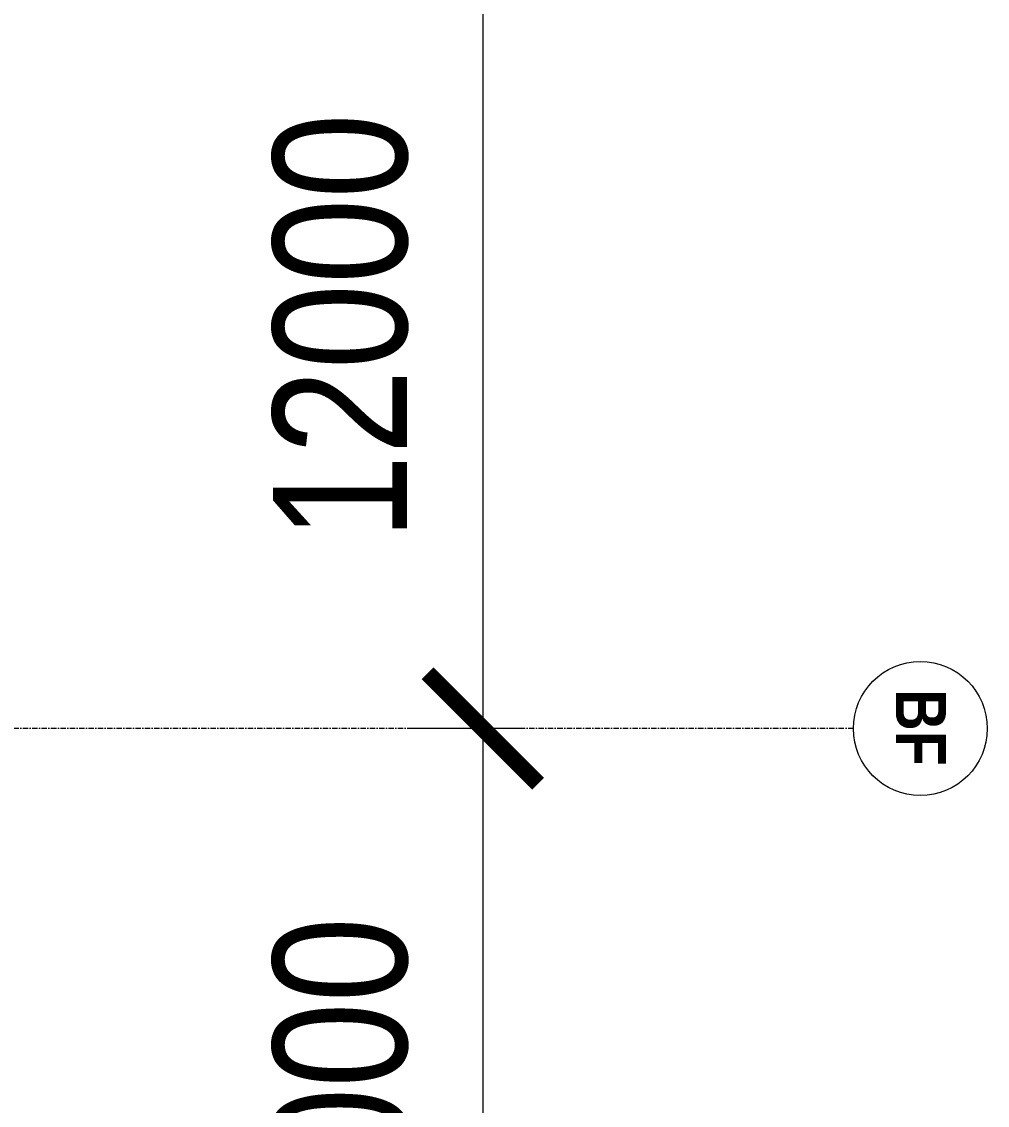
# Model space of a CAD drawing. Extents: x -15449 to 597104, y -1239737 to 53667.
# Drawn here: x 315996 to 330413, y -271428 to -255249 of the extents above; entities that cross this region are included whole.
import ezdxf

# ---------------------------------------------------------------- set-up
doc = ezdxf.new("R2010")
doc.units = 0
doc.header["$LTSCALE"] = 8
doc.linetypes.add('IDA - Grid Line', pattern=[3500, 2000, -500, 500, -500])
doc.layers.get('0').update_dxf_attribs({"color": 1, "linetype": 'CONTINUOUS'})
doc.layers.get('Defpoints').update_dxf_attribs({"linetype": 'CONTINUOUS'})
doc.layers.add('000_CTCI_CSA', color=7, linetype='CONTINUOUS')
doc.layers.add('A-_ANOTGRID_E', color=7, linetype='CONTINUOUS', lineweight=9)
doc.layers.add('A-ANOT----_D', color=7, linetype='CONTINUOUS', lineweight=9)
doc.styles.add('Arial Narrow', font='ARIALN.TTF', dxfattribs={"height": 0.2})
doc.styles.add('Arial Narrow_B', font='ARIALNB.TTF', dxfattribs={"height": 750})
doc.dimstyles.new('probe phase 2', dxfattribs={"dimscale": 1100, "dimtxt": 2000, "dimasz": 1.5, "dimexe": 1, "dimexo": 1, "dimgap": 1, "dimtad": 1, "dimdec": 0, "dimzin": 3, "dimdsep": 46, "dimtxsty": 'Arial Narrow', "dimblk": 'X-F10A-LAY-S0-00-ASITE-002$0$_ArchTick', "dimcen": 0, "dimdle": 1, "dimclrd": 256, "dimclre": 256, "dimclrt": 256, "dimadec": 0, "dimazin": 0, "dimtfac": 0.5, "dimtdec": 0, "dimtix": 1, "dimtmove": 2, "dimatfit": 3, "dimfxl": 1, "dimtolj": 1, "dimtzin": 15, "dimlwd": -1, "dimlwe": -1, "dimarcsym": 0})

# ---------------------------------------------------------------- blocks, each defined once
blk = doc.blocks.new('Grid - 4 mm Dia-18759-PH2 LEVEL 3 PROBE')
at = {"layer": 'A-_ANOTGRID_E'}
blk.add_circle((0, 0), 4, dxfattribs=at)
blk = doc.blocks.new('X-F10A-LAY-S0-00-ASITE-002$0$_ArchTick')
at = {"color": 0, "linetype": 'ByBlock', "const_width": 0.15}
blk.add_lwpolyline([(-0.5, -0.5), (0.5, 0.5)], dxfattribs=at)
blk = doc.blocks.new('*D390')
at = {"layer": 'A-ANOT----_D', "transparency": 16777216}
for p, q in [((24149, -58139), (24149, -72339)), ((24703, -59239), (23049, -59239)), ((24703, -71239), (23049, -71239))]:
    blk.add_line(p, q, dxfattribs=at)
at = {"layer": 'Defpoints', "color": 0, "transparency": 16777216}
for p in [(25803, -59239), (24149, -71239), (25803, -71239, 0)]:
    blk.add_point(p, dxfattribs=at)
at = {"layer": 'A-ANOT----_D', "transparency": 16777216, "xscale": 1650, "yscale": 1650, "zscale": 1650}
for p, rotation in [((24149, -59239), 90), ((24149, -71239), 270)]:
    blk.add_blockref('X-F10A-LAY-S0-00-ASITE-002$0$_ArchTick', p, dxfattribs=dict(at, rotation=rotation))
at = {"layer": 'A-ANOT----_D', "transparency": 16777216, "insert": (22028, -65239), "char_height": 2000, "width": 8231.19, "attachment_point": 5, "rotation": 90, "style": 'Arial Narrow'}
blk.add_mtext('\\A1;12000', dxfattribs=at)
blk = doc.blocks.new('*D391')
at = {"layer": 'A-ANOT----_D', "transparency": 16777216}
for p, q in [((24149, -70139), (24149, -84339)), ((24703, -71239), (23049, -71239)), ((24703, -83239), (23049, -83239))]:
    blk.add_line(p, q, dxfattribs=at)
at = {"layer": 'Defpoints', "color": 0, "transparency": 16777216}
for p in [(25803, -71239), (24149, -83239), (25803, -83239, 0)]:
    blk.add_point(p, dxfattribs=at)
at = {"layer": 'A-ANOT----_D', "transparency": 16777216, "xscale": 1650, "yscale": 1650, "zscale": 1650}
for p, rotation in [((24149, -71239), 90), ((24149, -83239), 270)]:
    blk.add_blockref('X-F10A-LAY-S0-00-ASITE-002$0$_ArchTick', p, dxfattribs=dict(at, rotation=rotation))
at = {"layer": 'A-ANOT----_D', "transparency": 16777216, "insert": (22028, -77239), "char_height": 2000, "width": 8231.19, "attachment_point": 5, "rotation": 90, "style": 'Arial Narrow'}
blk.add_mtext('\\A1;12000', dxfattribs=at)
blk = doc.blocks.new('column grid')
at = {"layer": 'A-_ANOTGRID_E', "color": 8, "linetype": 'IDA - Grid Line', "ltscale": 0.005, "true_color": 0x808080}
blk.add_line((29680.4, -71238.8, 0), (-104784.6, -71238.8, 0), dxfattribs=at)
at = {"layer": 'A-_ANOTGRID_E', "xscale": 250.0000000000003, "yscale": 250.0000000000003, "zscale": 250.0000000000003, "rotation": 90}
blk.add_blockref('Grid - 4 mm Dia-18759-PH2 LEVEL 3 PROBE', (30680.4, -71238.8, 0), dxfattribs=at)
at = {"layer": 'A-_ANOTGRID_E', "insert": (31064.6, -70651.6, 0), "char_height": 750, "width": 1402.953, "attachment_point": 1, "rotation": 270, "style": 'Arial Narrow_B'}
blk.add_mtext('BF', dxfattribs=at)
at = {"layer": 'A-ANOT----_D'}
for base, p1, p2, picture, middle in [((24148.9, -71238.8, 0), (25803.4, -59238.8, 0), (25803.4, -71238.8, 0), '*D390', (22027.7, -65238.8, 0)), ((24148.9, -83238.8, 0), (25803.4, -71238.8, 0), (25803.4, -83238.8, 0), '*D391', (22027.7, -77238.8, 0))]:
    dim = blk.add_linear_dim(base=base, p1=p1, p2=p2, angle=90, dimstyle='probe phase 2', dxfattribs=at)
    dim.commit()
    dim.dimension.update_dxf_attribs({"geometry": picture, "text_midpoint": middle})
blk = doc.blocks.new('CTCI_Building Footprint and Grid')
at = {"color": 252}
blk.add_blockref('column grid', (1987651, -866033, 0), dxfattribs=at)

msp = doc.modelspace()

# ---------------------------------------------------------------- block references
at = {"layer": '000_CTCI_CSA', "color": 2}
msp.add_blockref('CTCI_Building Footprint and Grid', (-1688918.33, 671469.6085, 0), dxfattribs=at)

doc.saveas('drawing.dxf')
